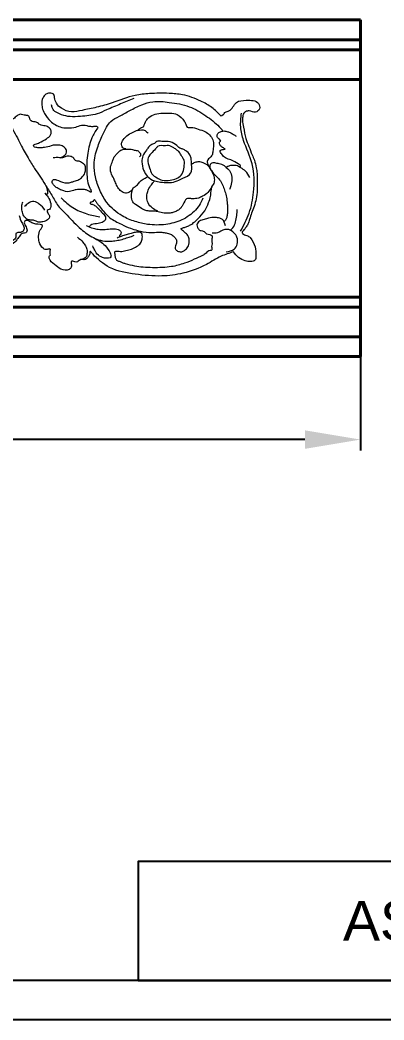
# Model space of a CAD drawing. Header units: millimetres. Extents: x 4031 to 5219, y 475 to 1315.
# Drawn here: x 4619 to 4803, y 475 to 980 of the extents above; entities that cross this region are included whole.
import ezdxf

# ---------------------------------------------------------------- set-up
doc = ezdxf.new("R2010")
doc.units = ezdxf.units.MM
for name, color, linetype, lineweight in [('архио', 252, 'Continuous', 40), ('ПВХ', 96, 'Continuous', 20), ('Размеры', 5, 'Continuous', 9), ('Размеры и Текст', 185, 'Continuous', 9)]:
    doc.layers.add(name, color=color, linetype=linetype, lineweight=lineweight)
doc.styles.add('H100', font='ARIAL.TTF', dxfattribs={"height": 100})
doc.styles.add('SIMPLEX', font='', dxfattribs={"width": 0.8, "oblique": 15})
doc.styles.get('SIMPLEX').set_extended_font_data('GOST 2.304-81')
doc.dimstyles.new('1K8', dxfattribs={"dimscale": 8, "dimtxt": 3.5, "dimasz": 3.5, "dimexe": 0.7, "dimexo": 0, "dimgap": 0.5, "dimtad": 1, "dimdec": 0, "dimtxsty": 'SIMPLEX', "dimcen": 3.5, "dimadec": 0, "dimazin": 2, "dimtfac": 1, "dimtdec": 0, "dimtmove": 0, "dimatfit": 3, "dimldrblk": 'OPEN', "dimfxl": 1, "dimtolj": 1, "dimtzin": 0, "dimarcsym": 0})

# ---------------------------------------------------------------- blocks, each defined once
blk = doc.blocks.new('*D39')
at = {"layer": 'Defpoints', "color": 0, "transparency": 16777216}
for p in [(4290.78, 810.31), (4790.78, 810.31), (4290.78, 768.42)]:
    blk.add_point(p, dxfattribs=at)
at = {"layer": 'Размеры и Текст', "color": 0, "lineweight": -2, "transparency": 16777216}
for p, q in [((4290.78, 810.31), (4290.78, 762.82)), ((4790.78, 810.31), (4790.78, 762.82)), ((4762.78, 768.42), (4318.78, 768.42))]:
    blk.add_line(p, q, dxfattribs=at)
at = {"layer": 'Размеры и Текст', "color": 0, "transparency": 16777216}
for points in [[(4318.78, 773.09), (4318.78, 763.75), (4290.78, 768.42)], [(4762.78, 773.09), (4762.78, 763.75), (4790.78, 768.42)]]:
    blk.add_solid(points, dxfattribs=at)
at = {"layer": 'Размеры и Текст', "color": 0, "transparency": 16777216, "insert": (4540.78, 786.42), "char_height": 28, "attachment_point": 5, "style": 'SIMPLEX'}
blk.add_mtext('\\A1;500', dxfattribs=at)
blk = doc.blocks.new('_OPEN')
at = {"color": 0, "linetype": 'ByBlock'}
for p, q in [((-1, 0.167), (0, 0)), ((0, 0), (-1, -0.167)), ((0, 0), (-1, 0))]:
    blk.add_line(p, q, dxfattribs=at)
blk = doc.blocks.new('A$C49AA496E')
for p, q in [((292, 5), (20, 5)), ((297, 0), (0, 0))]:
    blk.add_line(p, q)

msp = doc.modelspace()

# ---------------------------------------------------------------- linework, layer by layer
msp.add_lwpolyline([(4678.67, 495.31), (5198.67, 495.31), (5198.67, 555.31), (4678.67, 555.31)], close=True)
msp.add_lwpolyline([(4998.67, 555.31), (4678.67, 555.31)])
at = {"layer": 'архио'}
for p, q in [((4790.78, 980.31), (4290.78, 980.31)), ((4790.78, 970.31), (4790.78, 980.31)), ((4790.78, 970.31), (4290.78, 970.31)), ((4790.78, 965.31), (4790.78, 970.31)), ((4790.78, 965.31), (4290.78, 965.31)), ((4790.78, 955.31), (4790.78, 965.31)), ((4790.78, 950.31), (4790.78, 955.31)), ((4790.78, 950.31), (4548.73, 950.31)), ((4790.78, 840.31), (4790.78, 950.31)), ((4790.78, 840.31), (4544.6, 840.31)), ((4790.78, 835.31), (4790.78, 840.31)), ((4790.78, 835.31), (4541.11, 835.31)), ((4790.78, 825.31), (4790.78, 835.31)), ((4790.78, 820.31), (4790.78, 825.31)), ((4790.78, 820.31), (4290.78, 820.31)), ((4790.78, 810.31), (4790.78, 820.31)), ((4290.78, 810.31), (4790.78, 810.31))]:
    msp.add_line(p, q, dxfattribs=at)
at = {"layer": 'ПВХ'}
for points, knots in [([(4639.42, 910.73), (4640.03, 911), (4641.15, 911.5), (4642.45, 912.77), (4642.63, 914.65), (4641.36, 916.35), (4639.07, 917.4), (4637.14, 916.87), (4635.61, 917.29), (4634.01, 916.24), (4631.69, 915.98), (4629.07, 915.63), (4627.36, 915.93), (4625.83, 916.15), (4625.8, 917.44), (4627.26, 917.73), (4629.36, 918.58), (4632.01, 920.06), (4634.46, 921.74), (4635.02, 923.9), (4634.26, 925.77), (4632.19, 926.92), (4629.98, 926.89), (4628.43, 927.78), (4627.41, 928.94), (4625.96, 928.8), (4624.48, 929.28), (4623.88, 930.57), (4623.5, 932.31), (4621.28, 931.95), (4619.48, 933.15), (4617.31, 931.89), (4615.96, 930.37), (4613.06, 929.58), (4608.85, 934.49), (4602.37, 939.67), (4592.96, 944.03), (4584.13, 946.95), (4576.36, 946.78), (4569.8, 946.74), (4563.54, 946.16), (4559.3, 945.91), (4556.69, 945.76)], [0, 0, 0, 0, 0.072166, 0.133354, 0.185298, 0.260976, 0.346835, 0.441823, 0.468858, 0.511155, 0.634419, 0.721726, 0.790868, 0.832849, 0.862964, 0.894413, 0.972784, 1.119858, 1.221742, 1.278553, 1.346909, 1.423858, 1.519392, 1.579392, 1.612613, 1.678942, 1.724013, 1.770506, 1.829256, 1.883785, 1.975327, 2.042641, 2.127988, 2.201555, 2.331376, 2.751191, 3.138399, 3.43502, 3.748918, 3.969924, 4.146115, 4.4289, 4.4289, 4.4289, 4.4289]), ([(4722.14, 906.6), (4721.39, 907.35), (4719.64, 907.52), (4717.49, 908.22), (4715.42, 908.19), (4714.55, 906.58), (4715.18, 904.96), (4716.14, 903.35), (4717.65, 901.75), (4719.47, 900.1), (4721.02, 897.79), (4721.96, 895.05), (4722.8, 892.76), (4723.31, 890.2), (4723.59, 887.88), (4723.77, 885.11), (4723.72, 882.82), (4723.44, 880.74), (4722.91, 879.29), (4722.28, 878.73), (4722.02, 878.51)], [0.568013, 0.568013, 0.568013, 0.568013, 0.671409, 0.750822, 0.820683, 0.868212, 0.92285, 0.998159, 1.073366, 1.158614, 1.26409, 1.369076, 1.471629, 1.527348, 1.651749, 1.724035, 1.827382, 1.898619, 1.951945, 1.988541, 1.988541, 1.988541, 1.988541]), ([(4734.99, 900.78), (4734.36, 901.93), (4733.25, 903.98), (4730.53, 905.55), (4728.22, 907.1), (4725.86, 906.82), (4724.14, 906.65), (4723.27, 905.87), (4722.97, 905.91)], [0, 0, 0, 0, 0.1376369, 0.2464636, 0.3359825, 0.4284473, 0.4896297, 0.5289514, 0.5289514, 0.5289514, 0.5289514]), ([(4618.62, 881.52), (4618.99, 880.34), (4619.59, 878.34), (4621.15, 876.14), (4621.1, 873.99), (4619.57, 872.93), (4618.23, 873.06), (4617.17, 872.76), (4616.65, 871.88), (4617.41, 870.26), (4615.49, 868.96), (4613.79, 867.91), (4611.77, 868.88), (4610.56, 870.77), (4610.3, 873.22), (4611.65, 875.13), (4611.8, 876.61), (4614.34, 879.7)], [0, 0, 0, 0, 0.132799, 0.224352, 0.286857, 0.340496, 0.403183, 0.431096, 0.453755, 0.504416, 0.59366, 0.658151, 0.71109, 0.813499, 0.892599, 0.959816, 1.055247, 1.055247, 1.055247, 1.055247])]:
    msp.add_open_spline(points, degree=3, knots=knots, dxfattribs=at)
for points in [[(4636.36, 941.11), (4636.26, 942.24), (4635.8, 942.97), (4635.33, 943.19), (4633.79, 943.44), (4632.13, 942.84), (4631.28, 941.99), (4630.24, 940.08), (4630.05, 938.6), (4630.24, 936.02), (4631.34, 933.1), (4634.45, 929.17), (4639.33, 926.3), (4642.88, 925.8), (4647.16, 926.27), (4650.06, 927.15), (4651.17, 927.27), (4652.67, 926.96), (4654.61, 926.65), (4656.34, 926.61), (4657.7, 926.71), (4658.2, 926.39), (4658.11, 925.76)], [(4676.4, 940.66), (4669.8, 937.91), (4662.71, 934.92), (4657.88, 932.9), (4649.56, 931.62), (4644.3, 931.5), (4639.99, 932.46), (4635.38, 935.77), (4634.95, 937.42)], [(4720.35, 931.86), (4715.81, 936.11), (4710.27, 939.32), (4701.06, 942.53), (4694.23, 943.25), (4684.4, 943.15), (4677.11, 942.22), (4665.5, 938.47), (4657.65, 936.24), (4650.45, 934.67), (4644.99, 933.93), (4639.94, 935.75), (4637.43, 938.23), (4636.36, 941.11)], [(4711.24, 890.27), (4709.98, 887.53), (4707.59, 884.35), (4700.62, 879.31), (4692.56, 877.07), (4683.39, 877.1), (4677.21, 878.54), (4670.59, 881.38), (4662.92, 888.15), (4659.33, 894.33), (4657.09, 901.11), (4656.43, 907.48), (4658.1, 915.8), (4660.71, 922.21), (4662.64, 926.17), (4664.83, 929.09), (4669.17, 931.72), (4674.42, 934.56), (4680.43, 937.44), (4686.03, 939.06), (4694.35, 938.72), (4704.43, 936.51), (4712.75, 931.93), (4719.54, 926.34), (4721.41, 924.24)], [(4720.35, 931.86), (4721.47, 932.5), (4722.71, 933.8), (4724.4, 934.46), (4728.21, 938.65), (4733.12, 939.76), (4739.31, 938.1), (4739.82, 935.42), (4737.83, 933.8), (4734.69, 934.36), (4732.84, 934), (4732.01, 933.28), (4731.48, 932.02), (4731.31, 930.91), (4731.28, 929.69), (4731.8, 926.15), (4732.96, 920.38), (4734.52, 916.49), (4736.15, 912.17), (4737.28, 909.45), (4738.22, 905.71), (4738.66, 902.8), (4738.73, 899.15), (4738.68, 894.2), (4738.17, 890.02), (4737.12, 886.2), (4735.87, 882.81), (4734.83, 879.57), (4733.99, 877.23), (4732.89, 875.45), (4732, 874.28), (4731.26, 873.49), (4731.14, 872.9), (4731.32, 872.52), (4733.45, 871.48), (4735.19, 870.54)], [(4609.85, 932.07), (4614.75, 925.96), (4619.31, 917.53), (4623.12, 910.65), (4626.36, 905.38), (4631.65, 897.24), (4632.77, 894.32), (4632.84, 892.71)], [(4681.5, 926.58), (4682.68, 929.52), (4684.04, 931.13), (4687.2, 932.68), (4691, 933.26), (4694.67, 933.26), (4698.35, 932.55), (4701.89, 929.2), (4702.66, 927.65), (4703.05, 926.62), (4703.89, 926.04), (4705.18, 926.04), (4708.98, 925.14), (4712.33, 923.98), (4714.65, 922.24), (4716.33, 919.86), (4716.65, 917.09), (4716.39, 914.06), (4715.9, 912.08), (4714.55, 910.52), (4713.72, 909.68), (4713.6, 908.1), (4715.18, 904.96)], [(4730.28, 873.61), (4734.6, 882.77), (4736.89, 893.31), (4736.16, 907.65), (4731.81, 919.49), (4730.39, 926.28), (4730.77, 933.2)], [(4658.11, 925.76), (4655.31, 920.79), (4653.23, 913.11), (4652.73, 903.3), (4654.33, 895.33), (4654.97, 893.87), (4654.94, 893.39), (4654.53, 893.41)], [(4672.34, 915.19), (4670.89, 915.82), (4670.3, 918.07), (4671.07, 919.74), (4673.65, 922.32), (4676.5, 923.83), (4677.87, 924.44), (4680.02, 925.79), (4681.5, 926.58)], [(4678.22, 924.52), (4682.1, 924.49), (4683.65, 923.14)], [(4720.27, 919.17), (4719.64, 920.07), (4718.94, 920.63), (4718.55, 921.36), (4718.55, 922.28), (4719.32, 923.44), (4720.22, 923.89), (4721.41, 924.24), (4723.44, 924.01), (4725.01, 923.47), (4726.72, 922.53), (4728.12, 921.61)], [(4705.59, 907.38), (4705.19, 903.09), (4701.23, 900.36), (4697.27, 898.68), (4693.7, 898.16), (4689.93, 898.48), (4686.9, 899.11), (4683.39, 901.23), (4681.42, 904.52), (4680.57, 908.67), (4681.03, 911.72), (4682.85, 914.52), (4683.82, 916.01), (4685.51, 917.44), (4687.26, 918.28), (4687.98, 918.93), (4690.51, 919), (4692.98, 919), (4693.83, 918.93), (4697.53, 917.37), (4699.74, 915.55), (4701.23, 915.04), (4702.66, 914.26), (4704.74, 912.18), (4705.32, 910.56), (4705.59, 907.38)], [(4722.61, 915.24), (4720.73, 916.3), (4719.86, 917.44), (4719.74, 918.62), (4720.27, 919.17)], [(4676.18, 895.5), (4674.42, 893.45), (4672.19, 892.83), (4670.15, 893.79), (4668.35, 895.79), (4667.23, 898.13), (4666.31, 900.25), (4664.97, 903.16), (4664.77, 906.35), (4665.74, 909), (4666.39, 910.77), (4667.43, 912.26), (4669.39, 914.19), (4670.46, 914.81), (4672.29, 915.14), (4674.27, 915.11), (4675.84, 914.88), (4677.57, 914.46), (4678.65, 914.23), (4679.15, 913.58), (4679.76, 912.81), (4679.88, 912.35), (4679.84, 911.7), (4679.38, 911.27)], [(4702.02, 908.73), (4700.32, 902.01), (4697.94, 900.24), (4694.81, 899.43), (4690.81, 899.43), (4688.16, 900.58), (4685.51, 902.69), (4684.42, 905.67), (4683.54, 909.95), (4685.1, 912.8), (4687.41, 915.25), (4688.43, 916.4), (4692.37, 916.81), (4694, 916.88), (4696.58, 915.72), (4698.21, 914.64), (4699.3, 913.69), (4700.72, 911.44), (4701.61, 909.82), (4702.02, 908.73)], [(4729.67, 906.31), (4730.32, 906.43), (4730.05, 907.05), (4729.14, 907.64), (4725.48, 909.62), (4722.76, 910.65), (4720.82, 912.47), (4720.08, 914.34), (4721.04, 914.9), (4722.19, 915), (4722.61, 915.24)], [(4654.53, 893.41), (4653.12, 894.17), (4651.64, 894.65), (4649.35, 894.71), (4646.83, 894.5), (4643.92, 893.62), (4640.15, 894.32), (4637.73, 895.49), (4636.2, 896.79), (4635.34, 898.17), (4635.39, 899.21), (4636, 899.69), (4636.72, 899.79), (4637.34, 899.64), (4641.6, 898.15), (4643.85, 898.13), (4645.72, 898.65), (4648.18, 899.47), (4650.02, 900.67), (4651.79, 903.2), (4652.06, 905.2), (4651.71, 907.1), (4650.57, 908.06), (4648.33, 909.05), (4647.32, 909.11), (4646.16, 910.5), (4644.44, 911.45), (4642.23, 911.44), (4640.47, 910.69), (4639.42, 910.73)], [(4639.42, 910.73), (4637.32, 910.81), (4635.78, 910.64)], [(4715.82, 895.99), (4717.14, 898.4), (4717.09, 900.78), (4716.14, 903.35), (4713.92, 906.68), (4711.49, 908.11), (4709.26, 908.66), (4707.23, 908.31), (4705.59, 907.38)], [(4722.14, 906.6), (4725.24, 903.31), (4725.36, 896.52), (4724.71, 894.63)], [(4715.82, 895.99), (4713.81, 893.24), (4711.16, 891.27), (4709.03, 890.38), (4706.1, 890.04), (4704.19, 890.16), (4703.11, 890.04), (4702.59, 889.45), (4701.01, 886.67), (4700.09, 885.29), (4698.49, 884.05), (4696.64, 883.19), (4694.82, 882.79), (4691.77, 882.79), (4688.73, 883.5), (4684.88, 883.77), (4682.51, 884.12), (4680.34, 885.13), (4677.38, 887.11), (4675.63, 889.09), (4675.36, 892.28), (4676.18, 895.5), (4678.32, 897.09), (4679.6, 898.75), (4681.84, 900.18), (4683.39, 901.23)], [(4688.52, 883.75), (4685.82, 885.35), (4683.61, 887.95), (4682.98, 890.79), (4683.32, 893.24), (4684.1, 895.29), (4685.77, 897.64), (4686.9, 899.11)], [(4631.65, 897.24), (4635.03, 891.88), (4638.31, 886.46), (4642.83, 881.72), (4646.26, 878.06), (4649.88, 874.66), (4656.07, 870.4), (4659.62, 869.08), (4664.09, 868.58), (4666.93, 868.84), (4669.79, 869.32), (4672.84, 870.28), (4675.2, 871.03), (4676.6, 871.68)], [(4700.41, 874.99), (4701.14, 875.33), (4702.8, 875.83), (4704.6, 876.62), (4706.63, 877.96), (4708.83, 879.97), (4712.23, 883.95), (4714.19, 888.07), (4715.13, 891.23), (4715.46, 893.87), (4715.82, 895.99)], [(4631.56, 892.81), (4633.63, 890.16), (4634.58, 886.7), (4633.85, 884.65), (4632.79, 884.02), (4633, 882.86), (4633.95, 881.34), (4632.9, 879.39), (4630.58, 878.44), (4628.66, 878.16), (4627.15, 878.73), (4625.34, 879.27)], [(4632.84, 892.71), (4632.79, 892.35), (4631.56, 892.81)], [(4639.78, 890.42), (4645.7, 885.59), (4652.8, 882.39), (4659.35, 880.86)], [(4657, 889.26), (4656.39, 889.5), (4655.83, 888.59), (4654.47, 888.06), (4654.39, 887.77)], [(4657, 889.26), (4657.79, 887.84), (4658.9, 886.44), (4661.04, 883.88), (4664.39, 880.46), (4670.24, 877.14), (4674.7, 875.11), (4678.35, 874.05), (4684.05, 872.98), (4686.89, 873.06), (4690.62, 873.13), (4692.77, 872.78), (4695.02, 872.14), (4696.59, 871), (4697.76, 869.56), (4698.06, 868.04), (4697.43, 866.27), (4697.3, 864.93), (4698.11, 863.84), (4699.87, 863.27), (4701.34, 863.5), (4702.55, 864.39), (4703.97, 866.24), (4704.37, 869.4), (4703.94, 871.15), (4702.6, 872.6), (4701.03, 874.01), (4700.4, 874.72), (4700.41, 874.99)], [(4625.34, 879.27), (4623.33, 879.43), (4621.82, 880.33), (4620.4, 882.56), (4619.96, 885.15), (4620.08, 887.38), (4620.53, 888.56)], [(4631.62, 884.25), (4628.78, 887.36), (4626.04, 888.65), (4623.14, 887.68), (4621.37, 886.07)], [(4654.39, 887.77), (4654.56, 887.46), (4655.39, 887.23), (4656.26, 886.96), (4657.08, 886.41), (4658.58, 884.96), (4660.63, 882.79), (4662.1, 880.96), (4661.93, 879.26), (4661.05, 878.42), (4658.5, 877.52), (4655.19, 877), (4653.89, 875.84)], [(4725.27, 874.14), (4727.22, 876.79), (4728.04, 879.92), (4728.57, 883.1), (4728.66, 884.55)], [(4629.16, 877.09), (4624.99, 877.85), (4622.63, 879.03), (4621.98, 879.03), (4621.27, 878.38), (4621.27, 877.49), (4622.33, 875.25), (4622.33, 873.18), (4620.15, 872.41), (4618.55, 870.82), (4617.37, 869.22), (4615.06, 867.16), (4612.76, 867.16), (4610.93, 869.11), (4610.31, 869.31), (4609.76, 869.08), (4609.93, 868.12), (4609.95, 866.71), (4608.77, 864.77), (4605.89, 863.57), (4601.81, 863.61), (4599.5, 865.39), (4598.88, 867.12)], [(4722.64, 876.4), (4721.13, 879.58), (4719.77, 880.19), (4717.55, 880.63), (4714.16, 880.28), (4711.98, 879.63), (4709.54, 878.67), (4708.28, 876.89), (4708.63, 875.54), (4709.54, 874.23), (4711.5, 873.75), (4713.15, 872.4), (4715.9, 871.31), (4715.81, 869.1), (4715.94, 867.35), (4715.68, 865.87), (4715.81, 864.18), (4714.9, 863.86), (4713.81, 863.38), (4711.98, 861.86), (4711.06, 861.38), (4706.93, 859.47), (4701.96, 857.46), (4695.51, 855.75), (4690.89, 855.32), (4685.84, 855.23), (4681.1, 855.47), (4676.94, 855.99), (4672.29, 857.18), (4670.76, 857.64), (4669.27, 858.27), (4667.91, 858.86), (4667.24, 860.21), (4667, 862.04), (4667.12, 863.42), (4667.64, 863.6)], [(4634.46, 864.44), (4633.96, 864.64), (4633.45, 864.64), (4632.72, 864.37), (4630.85, 864.94), (4628.75, 868.27), (4628.43, 871.07), (4629.28, 874.34), (4630.07, 875.54), (4630.34, 876.61), (4629.16, 877.09)], [(4652.44, 876.5), (4655.99, 875.12), (4658.39, 874.67), (4662.08, 874.55), (4665.26, 874.88), (4667.17, 874.84), (4669.7, 873.74), (4669.93, 872.25), (4669.22, 871.44), (4669.17, 871.12), (4669.43, 870.8)], [(4723.1, 863.17), (4727.12, 864.61), (4728.61, 867.04), (4728.46, 870.61), (4726.97, 872.85), (4724.34, 874.48), (4720.31, 873.66), (4718.59, 872.76), (4716, 872.64)], [(4648.05, 870.57), (4650.78, 868.12), (4652.06, 866.19), (4652.9, 863.98), (4652.81, 862.19), (4652.43, 860.73), (4649.76, 859.32)], [(4656.07, 870.4), (4662.02, 866.35), (4664.56, 862.74)], [(4667.64, 863.6), (4670.37, 863.48), (4673.21, 864), (4675.94, 864.9), (4678.48, 866.32), (4680.15, 868.16), (4680.71, 870.1), (4680.73, 871.4), (4680.42, 872.53), (4679.54, 873.14), (4678.1, 873.14), (4676.14, 872.87), (4675.08, 872.46), (4673.66, 872.1), (4671.45, 871.43), (4670.1, 871.02), (4668.07, 870.21)], [(4735.19, 870.54), (4737.66, 865.71), (4738.09, 861.19), (4737.58, 858.96), (4735.34, 858.34), (4732.6, 858.71), (4729.29, 860.43), (4726.73, 863.23)], [(4634.4, 861.56), (4634.23, 862.82), (4634.46, 864.44)], [(4664.56, 862.74), (4664.93, 860.71), (4661.61, 860.08), (4656.71, 864.09), (4655.81, 866.2)], [(4639.63, 854.52), (4636.4, 856.78), (4633.81, 860.08), (4633.81, 860.94), (4634.07, 861.35), (4634.4, 861.56)], [(4654.23, 862.81), (4654.08, 861.81), (4653.96, 861.56), (4653.03, 860.15), (4652, 859.32), (4649.76, 859.32), (4647.97, 858.18), (4646.73, 858.18), (4644.87, 858.38), (4644.87, 857.25), (4644.87, 855.55), (4643.86, 854.35), (4639.63, 854.52)], [(4726.73, 863.23), (4720.51, 860.98), (4713.09, 856.85), (4701.26, 852.46), (4690.62, 851.04), (4677.21, 851.94), (4664.24, 855.4), (4655.86, 861.98), (4654.93, 863.04), (4654.36, 863.47), (4654.23, 862.81)]]:
    msp.add_spline(points, degree=3, dxfattribs=at)

# ---------------------------------------------------------------- block references
at = {"xscale": 4, "yscale": 4, "zscale": 4}
msp.add_blockref('A$C49AA496E', (4030.67, 475.31), dxfattribs=at)

# ---------------------------------------------------------------- texts
at = {"layer": 'Размеры', "insert": (4838.67, 525.31), "char_height": 20, "width": 468.5097, "attachment_point": 5, "style": 'H100'}
msp.add_mtext('ASN50-1', dxfattribs=at)

# ---------------------------------------------------------------- dimensions: what is measured, and where the dimension line sits
at = {"layer": 'Размеры и Текст'}
dim = msp.add_linear_dim(base=(4290.78, 768.42), p1=(4790.78, 810.31), p2=(4290.78, 810.31), dimstyle='1K8', dxfattribs=at)
dim.commit()
dim.dimension.update_dxf_attribs({"geometry": '*D39', "text_midpoint": (4540.78, 786.42)})

doc.saveas('drawing.dxf')
